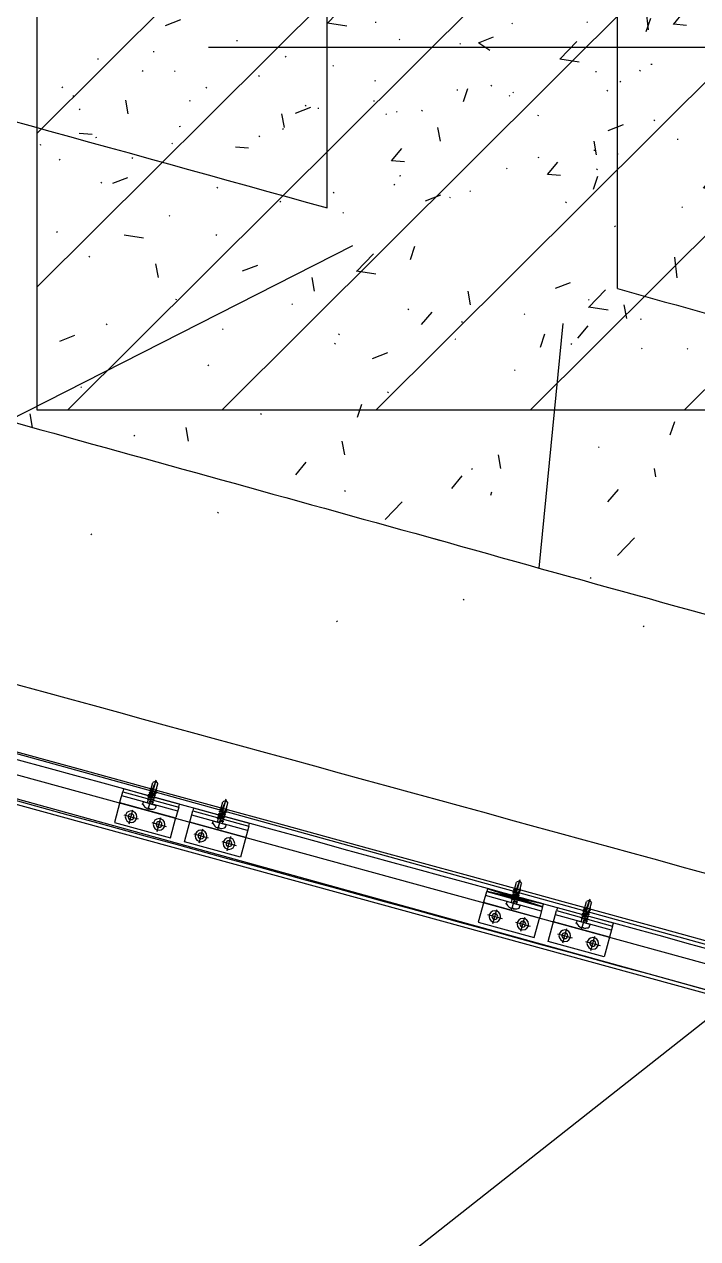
# Model space of a CAD drawing. Header units: inches. Extents: x 0 to 1813292486, y 0 to 3473589894.
# Drawn here: x 600454777 to 600455241, y 3473219697 to 3473220534 of the extents above; entities that cross this region are included whole.
import ezdxf
from ezdxf.xclip import XClip

# ---------------------------------------------------------------- set-up
doc = ezdxf.new("R2010")
doc.units = ezdxf.units.IN
doc.header["$LTSCALE"] = 1000
doc.header["$MEASUREMENT"] = 0
doc.header["$XCLIPFRAME"] = 2
for name, pattern in [('AX-MALL-GIRD-200$0$DOTE', [2.4200000000000004, 2, -0.2, 0.02, -0.2]), ('AX-MALL-WALL-P02-QT$0$CENTER', [2, 1.25, -0.25, 0.25, -0.25]), ('AX-MALL-WALL-P02-QT$0$DASH', [0.35, 0.25, -0.1]), ('AX-MALL-WALL-P02-QT$0$DASHED', [0.75, 0.5, -0.25]), ('AX-MALL-WALL-P02-QT$0$HIDDEN', [0.375, 0.25, -0.125]), ('AX-MALL-WALL-P02-QT$0$HIDDENX2', [0.75, 0.5, -0.25])]:
    doc.linetypes.add(name, pattern=pattern)
for name, color, linetype in [('A-Anno-Note', 241, 'Continuous'), ('AX-MALL-DIM-P02$0$A-Detl-Thin', 131, 'Continuous'), ('AX-MALL-GIRD-200$0$A-Grid', 222, 'AX-MALL-GIRD-200$0$DOTE'), ('AX-MALL-P02-200$0$A-Anno-Note', 241, 'Continuous'), ('AX-MALL-WALL-P02$0$A-Anno-Note', 241, 'Continuous'), ('AX-MALL-WALL-P02-QT$0$A-Anno-Dims', 3, 'Continuous'), ('AX-MALL-WALL-P02-QT$0$A-Anno-Note', 241, 'Continuous'), ('AX-MALL-WALL-P02-QT$0$A-Detl-Fine', 152, 'Continuous'), ('AX-MALL-WALL-P02-QT$0$A-Detl-Patt', 8, 'Continuous'), ('AX-MALL-WALL-P02-QT$0$A-Detl-Thin', 131, 'Continuous'), ('AX-MALL-WALL-P02-QT$0$A-Hdrl', 31, 'Continuous'), ('AX-MALL-WALL-P02-QT$0$A-Wall', 2, 'Continuous'), ('AX-MALL-WALL-P02-QT$0$A-Wall-Patt', 13, 'Continuous'), ('AX-MALL-WALL-P02-QT$0$A-Wind', 4, 'Continuous'), ('AX-MALL-WALL-P02-QT$0$AP', 3, 'Continuous'), ('AX-MALL-WALL-P02-QT$0$C18', 4, 'AX-MALL-WALL-P02-QT$0$CENTER'), ('AX-MALL-WALL-P02-QT$0$DASH', 8, 'AX-MALL-WALL-P02-QT$0$DASHED'), ('AX-MALL-WALL-P02-QT$0$L18', 6, 'Continuous'), ('AX-MALL-WALL-P02-QT$0$PJ', 96, 'Continuous'), ('AX-MALL-WALL-P02-QT$0$STSF', 2, 'Continuous'), ('AX-MALL-WALL-P02-QT$0$tc', 4, 'Continuous'), ('AX-MALL-WALL-P02-QT$0$WZ', 2, 'Continuous'), ('AX-MALL-WALL-P02-QT$0$XX', 6, 'AX-MALL-WALL-P02-QT$0$HIDDEN'), ('AX-MALL-WALL-P02-QT$0$zx', 1, 'AX-MALL-WALL-P02-QT$0$CENTER'), ('AX-MALL-WALL-P02-QT$0$尺寸标注', 8, 'Continuous'), ('AX-MALL-ZTKD-P02$0$A-Anno-Note', 241, 'Continuous'), ('SX-MALL-WALL-L-1F~2F$0$S-COLU', 30, 'Continuous'), ('SX-MALL-WALL-L-1F~2F$0$S-PATT-WALL', 83, 'Continuous')]:
    doc.layers.add(name, color=color, linetype=linetype)
pattern_1 = [(45, (0, 269.267025), (-265.1651490109725, 265.1651490109725), [])]

# ---------------------------------------------------------------- blocks, each defined once
blk = doc.blocks.new('AX-MALL-GIRD-200')
at = {"layer": 'AX-MALL-GIRD-200$0$A-Grid'}
blk.add_line((600221348.6739725, 3473141169.504273), (600579244.6780716, 3473007842.740992), dxfattribs=at)
blk = doc.blocks.new('AX-MALL-WALL-P02-QT$0$tj')
at = {"layer": 'AX-MALL-WALL-P02-QT$0$A-Detl-Patt'}
h = blk.add_hatch(dxfattribs=at)
h.set_pattern_fill('STEEL', color=256, scale=100.0000000000001, angle=50.43183869082386)
h.set_pattern_definition([(75.00000000004839, (-14278.19445574284, 156289.8254051208), (-153.3407249234246, 41.08752340989569), []), (75.00000000004839, (-14317.88195610046, 156358.5661673546), (-153.3407249234246, 41.08752340989569), [])])
edge = h.paths.add_edge_path()
edge.add_line((88101.273016572, 47666.64152574539), (87883.93542659283, 47459.84604215622))
edge.add_line((87883.93542659283, 47459.84604215622), (91571.54751467705, 43584.64122533798))
edge.add_arc((262949.389629302, 558937.705083496), 543101.4133620498, 251.6057364187558, 260.0288666978238)
edge.add_arc((172180.8466627672, -2862.146247219684), 27099.9982179492, 64.7128659603706, 96.9316049602786, ccw=False)
edge.add_arc((262948.9730309481, 558936.3205539446), 543099.9677998082, 261.6155114784545, 271.7251478115656)
edge.add_line((279298.9759148359, 16082.51663446426), (279298.9759315252, 16382.65274763107))
edge.add_arc((262948.9742454757, 558936.3204835369), 542799.9676941936, 261.62020364125146, 271.7261014454634, ccw=False)
edge.add_arc((172180.8456921196, -2862.14609140989), 27400.00151046549, 64.80631838577902, 96.83815911678944)
edge.add_arc((262949.394896181, 558937.7037490648), 542801.4137571028, 251.6136389015772, 260.02417327084333, ccw=False)
edge.add_line((91737.26096642017, 43845.69257831573), (88101.273016572, 47666.64152574539))
at = {"layer": 'AX-MALL-WALL-P02-QT$0$A-Detl-Fine'}
blk.add_arc((262949.3896243572, 558937.7050833702), 543901.4133599502, 251.5035459811555, 255.290453772469, dxfattribs=at)
at = {"layer": 'AX-MALL-WALL-P02-QT$0$A-Detl-Patt'}
blk.add_lwpolyline([(88103.03003954887, 47737.33037519455), (87813.24658572674, 47461.60306501389), (91543.92713344097, 43541.13421487808, 0.03677856867194786), (168908.9495433569, 23989.2463850975, -0.1416543586965341), (183742.0972260237, 21592.70785188675, 0.04416604653312874), (279348.9759123325, 16034.00206041336), (279348.9759345055, 16434.18465709686, -0.04414427716130016), (183859.0483468771, 21979.79425859451, 0.1405450684183163), (168919.8474783897, 24393.46752309799, -0.03670519880877311), (91764.87840116024, 43889.20268630981), (88103.03007543087, 47737.33033752441)], format="xyb", dxfattribs=at)
blk.add_lwpolyline([(88101.273016572, 47666.64152574539), (87883.93542659283, 47459.84604215622), (91571.54751467705, 43584.64122533798, 0.0367693963449814), (168910.2986617088, 24039.77597379684, -0.1415142461245126), (183756.7420067787, 21641.08926153183, 0.04414024362697595), (279298.9759148359, 16082.51663446426), (279298.9759315252, 16382.65274763107, -0.04412389944666065), (183844.4648458958, 21931.40288829803, 0.1406825130026793), (168918.4574091434, 24342.94360637665, -0.03671436212623864), (91737.26096642017, 43845.69257831573)], format="xyb", close=True, dxfattribs=at)
at = {"layer": 'AX-MALL-WALL-P02-QT$0$A-Detl-Patt', "linetype": 'AX-MALL-WALL-P02-QT$0$DASH'}
blk.add_arc((262949.3896243572, 558937.7050833702), 543701.4133599502, 251.503420721229, 255.290453772469, dxfattribs=at)
at = {"layer": 'AX-MALL-WALL-P02-QT$0$A-Detl-Thin'}
blk.add_arc((262949.3896243572, 558937.7050833702), 543301.4133599502, 251.5031615339801, 255.290453772469, dxfattribs=at)
at = {"layer": 'AX-MALL-WALL-P02-QT$0$A-Hdrl', "ltscale": 6}
for radius, start in [(543501.4133599502, 251.5032867938467), (543601.4133599502, 251.5033537575453)]:
    blk.add_arc((262949.3896243572, 558937.7050833702), radius, start, 255.290453772469, dxfattribs=at)
blk = doc.blocks.new('SX-MALL-WALL-L-1F~2F')
at = {"layer": 'SX-MALL-WALL-L-1F~2F$0$S-PATT-WALL'}
h = blk.add_hatch(dxfattribs=at)
h.set_pattern_fill('钢筋混凝土', color=256, scale=15, pattern_type=2)
h.set_pattern_definition([(24.56816131876918, (600331782.8096931, 3473134177.883287), (-31.18316060756021, 68.21004687377882), []), (29.56816131876925, (600331782.8096931, 3473134177.883287), (97.53445422577846, -46.37920049590846), [11.25, -123.75]), (334.5681613187692, (600331782.8096931, 3473134177.883287), (19.88439775835759, 112.9961142864107), [9, -99]), (80.01956131876923, (600331790.9375643, 3473134174.018355), (117.4189029535321, 66.61682170576017), [9.5610285, -105.1713168]), (25.75236131876919, (600331793.2824781, 3473134205.995932), (141.3476152674957, -79.15081590010527), [16.87499999999951, -185.624999999996]), (76.20376131876925, (600331805.0614418, 3473134199.400023), (182.3878362713222, 87.98253900728311), [14.3415432, -157.75695]), (330.7523613187692, (600331793.2824781, 3473134205.995932), (182.387767611897, 87.98268144025062), [13.49999999999975, -148.499999999996]), (0.5681613187692669, (600331804.7206041, 3473134193.731378), (62.82047321120105, -87.84980446922418), [11.25, -123.75]), (305.5681613187692, (600331804.7206041, 3473134193.731378), (72.17288940056439, 89.18848105901375), [9, -99]), (51.01956131876926, (600331809.9556388, 3473134186.410558), (134.9933625470349, 1.33857134020591), [9.5610285, -105.1713168]), (17.06816131876921, (600331782.8096931, 3473134177.883287), (19.14085714793764, 46.15589493924091), [0.75, -97.8, 0.75, -100.5, 0.75, -99.375]), (347.0681613187692, (600331782.8096931, 3473134177.883287), (57.63084699394109, 41.66442757030211), [0.75, -57.3, 0.75, -95.55, 0.75, -37.875]), (307.0681613187692, (600331751.4640946, 3473134189.560442), (73.85474001336534, -31.12342331039777), [0.75, -37.5, 0.75, -117, 0.75, -155.25]), (297.0681613187692, (600331737.4077724, 3473134194.796835), (87.2164167648191, -16.46683781742514), [0.75, -48.75, 0.75, -77.69999999999999, 0.75, -110.25])])
h.paths.add_polyline_path([(600269429.4414728, 3473122991.270838), (600269673.8064548, 3473123647.232541), (600269017.844752, 3473123891.597523), (600268773.4797698, 3473123235.63582)])
at = {"layer": 'SX-MALL-WALL-L-1F~2F$0$S-COLU'}
blk.add_lwpolyline([(600269429.4414728, 3473122991.270838), (600269673.8064548, 3473123647.232541), (600269017.844752, 3473123891.597523), (600268773.4797698, 3473123235.63582)], close=True, dxfattribs=at)
blk = doc.blocks.new('SX-MALL-WALL-L-2F~3F')
ref = blk.add_blockref('SX-MALL-WALL-L-1F~2F', (0, 0))
XClip(ref).set_block_clipping_path([(600349769.7341375, 3473074679.418533), (600357001.7302529, 3473071985.287766), (600356499.8725733, 3473070638.124951), (600359302.5086629, 3473069594.060767), (600362345.1765132, 3473077761.653201), (600381551.4312518, 3473070606.759726), (600391553.7259278, 3473066880.611454), (600387749.827644, 3473056669.608357), (600391632.1759799, 3473055223.319679), (600395635.5522461, 3473065969.791956), (600406982.2408491, 3473061742.817497), (600403058.8006672, 3473051210.921831), (600412723.2437257, 3473047610.6332), (600445093.3740637, 3473134503.466942), (600393055.2444371, 3473153889.197227), (600387463.4997383, 3473138878.984498), (600380158.3525343, 3473141600.366193), (600382830.751978, 3473148774.027779), (600388210.8522022, 3473146769.782572), (600390696.2253517, 3473153441.399696), (600277474.697425, 3473195619.741203), (600273446.9822528, 3473184807.934726), (600257129.111771, 3473190886.82031), (600241575.9633431, 3473149136.690594), (600258197.8999482, 3473142944.531458), (600255239.7303221, 3473135003.762026), (600263182.3271956, 3473132044.911624), (600260741.6763649, 3473125493.34496), (600269350.4970673, 3473122286.306632), (600271511.1407766, 3473128086.235537), (600286270.1853781, 3473122588.058336), (600284109.5416689, 3473116788.129431), (600282580.7823727, 3473112684.400902), (600291840.7574171, 3473109234.788475), (600290827.7957876, 3473106515.642598), (600293360.405141, 3473105572.171298), (600294731.2544166, 3473109252.0137), (600323175.4764534, 3473098655.706329), (600321336.3302773, 3473093718.790065), (600344750.773286, 3473084996.222976), (600341987.4689643, 3473077578.540671), (600344583.6790427, 3473076611.376234), (600346015.5062013, 3473080454.904757), (600351201.5612961, 3473078522.947055)])
blk = doc.blocks.new('SX-MALL-WALL-2F~3F')
blk.add_blockref('SX-MALL-WALL-L-2F~3F', (0, 0))
blk = doc.blocks.new('AX-MALL-WALL-P02-QT$0$jjzx2')
at = {"layer": 'AX-MALL-WALL-P02-QT$0$A-Detl-Fine'}
for points in [[(133793.4650896788, -117955.7888154984), (133726.7927650213, -118196.7344546318), (132569.9450021982, -117876.6218767166), (132636.8849090338, -117635.7506012917)], [(133764.5516133308, -117947.7881364822), (133705.8799673319, -118159.8202981949), (132606.891295433, -117855.7179722786), (132665.7894800901, -117643.7833948135)]]:
    blk.add_lwpolyline(points, dxfattribs=at)
blk = doc.blocks.new('*U198')
at = {"layer": 'AX-MALL-WALL-P02-QT$0$C18', "color": 1, "ltscale": 2}
blk.add_line((0, 5.142561988594025), (0, -17.03404386090006), dxfattribs=at)
at = {"layer": 'AX-MALL-WALL-P02-QT$0$L18', "color": 4}
for p, q in [((-1.790000000000873, -1.147816335795142), (-1.790000000000873, 0)), ((1.790000000000873, -2.247816335793686), (1.790000000000873, 0)), ((-2.399999999999636, -1.5), (-1.790000000000873, -1.147816335795142)), ((-2.399999999999636, -1.5), (0.2342809638412291, -1.225595732932561)), ((-2.399999999999636, -1.5), (-1.790000000000873, -1.852183664204858)), ((-2.399999999999636, -3.100000000000364), (2.399999999999636, -2.600000000000364)), ((-2.399999999999636, -3.100000000000364), (-1.790000000000873, -2.747816335793686)), ((-2.399999999999636, -3.100000000000364), (-1.790000000000873, -3.452183664205222)), ((-2.399999999999636, -4.700000000000728), (2.399999999999636, -4.200000000000728)), ((-2.399999999999636, -4.700000000000728), (-1.790000000000873, -4.34781633579405)), ((-2.399999999999636, -4.700000000000728), (-1.790000000000873, -5.052183664205586)), ((-2.399999999999636, -6.299999999999272), (2.399999999999636, -5.799999999999272)), ((-2.399999999999636, -6.299999999999272), (-1.790000000000873, -5.947816335794414)), ((-2.399999999999636, -6.299999999999272), (-1.790000000000873, -6.65218366420595)), ((-2.399999999999636, -7.899999999999636), (-1.790000000000873, -7.547816335794778)), ((-2.399999999999636, -7.899999999999636), (-1.273355612604064, -7.78264120964559)), ((-2.399999999999636, -7.899999999999636), (-1.790000000000873, -8.252183664206314)), ((-1.790000000000873, -1.147816335795142), (0.2342809638412291, -0.8650955307894037)), ((-1.790000000000873, -1.852183664204858), (0.2342809638412291, -1.56946285919912)), ((-1.790000000000873, -2.747816335793686), (-1.790000000000873, -1.852183664204858)), ((-1.790000000000873, -2.747816335793686), (1.790000000000873, -2.247816335793686)), ((-1.790000000000873, -3.452183664205222), (1.790000000000873, -2.952183664205222)), ((-1.790000000000873, -4.34781633579405), (-1.790000000000873, -3.452183664205222)), ((-1.790000000000873, -4.34781633579405), (1.790000000000873, -3.84781633579405)), ((-1.790000000000873, -5.052183664205586), (1.790000000000873, -4.552183664205586)), ((-1.790000000000873, -5.947816335794414), (-1.790000000000873, -5.052183664205586)), ((-1.790000000000873, -5.947816335794414), (1.790000000000873, -5.447816335794414)), ((-1.790000000000873, -6.65218366420595), (1.790000000000873, -6.15218366420595)), ((-1.790000000000873, -7.547816335794778), (-1.790000000000873, -6.65218366420595)), ((-1.790000000000873, -7.547816335794778), (-0.9175382126813929, -7.425964130861757)), ((-1.790000000000873, -8.252183664206314), (-1.334698446698894, -8.188594061788535)), ((-1.790000000000873, -9.147816335795142), (-1.790000000000873, -8.252183664206314)), ((0.2342809638412291, -0.8650955307894037), (0.2342809638412291, -1.56946285919912)), ((0.4333070988686814, -7.237298584555901), (1.790000000000873, -7.047816335794778)), ((0.7141825614198751, -7.575605983185596), (2.399999999999636, -7.399999999999636)), ((0.7141825614198751, -7.90243749641013), (1.790000000000873, -7.752183664206314)), ((2.399999999999636, -2.600000000000364), (1.790000000000873, -2.247816335793686)), ((2.399999999999636, -2.600000000000364), (1.790000000000873, -2.952183664205222)), ((1.790000000000873, -3.84781633579405), (1.790000000000873, -2.952183664205222)), ((2.399999999999636, -4.200000000000728), (1.790000000000873, -3.84781633579405)), ((2.399999999999636, -4.200000000000728), (1.790000000000873, -4.552183664205586)), ((1.790000000000873, -5.447816335794414), (1.790000000000873, -4.552183664205586)), ((2.399999999999636, -5.799999999999272), (1.790000000000873, -5.447816335794414)), ((2.399999999999636, -5.799999999999272), (1.790000000000873, -6.15218366420595)), ((1.790000000000873, -7.047816335794778), (1.790000000000873, -6.15218366420595)), ((2.399999999999636, -7.399999999999636), (1.790000000000873, -7.047816335794778)), ((2.399999999999636, -7.399999999999636), (1.790000000000873, -7.752183664206314)), ((1.790000000000873, -8.647816335795142), (1.790000000000873, -7.752183664206314)), ((-2.399999999999636, -9.5), (-1.790000000000873, -9.147816335795142)), ((-2.399999999999636, -9.5), (-1.518995326587174, -9.408228679852982)), ((-2.399999999999636, -9.5), (-1.790000000000873, -9.852183664204858)), ((-1.790000000000873, -9.147816335795142), (-1.472953762578982, -9.103536135036848)), ((-1.790000000000873, -9.852183664204858), (-1.581684194792615, -9.823089278002954)), ((-1.790000000000873, -11.20167565273914), (-1.790000000000873, -9.852183664204858)), ((-1.790000000000873, -11.20167565273914), (-1.790000000000873, -14.60000000000036)), ((0, -16), (-1.790000000000873, -14.60000000000036)), ((0, -16), (1.790000000000873, -14.60000000000036)), ((0.7141825614198751, -8.798070167998958), (1.790000000000873, -8.647816335795142)), ((0.7141825614198751, -9.17560598318596), (2.399999999999636, -9)), ((0.7141825614198751, -9.502437496410494), (1.790000000000873, -9.352183664204858)), ((2.399999999999636, -9), (1.790000000000873, -8.647816335795142)), ((2.399999999999636, -9), (1.790000000000873, -9.352183664204858)), ((1.790000000000873, -9.352183664204858), (1.790000000000873, -14.60000000000036))]:
    blk.add_line(p, q, dxfattribs=at)
blk.add_lwpolyline([(4.549999999999272, 0, 0.414213562373095), (4.75, 0.2000000000007276), (4.75, 1.39147638815848, 0.2654033233867933), (4.06568705400241, 2.589861303315047, 0.108659312189883), (0.7999999999992724, 3.659899496853541), (0.7999999999992724, 3.315608971053734), (-0.7999999999992724, 3.315608971053734), (-0.7999999999992724, 3.659899496853541, 0.1086593121898847), (-4.06568705400241, 2.589861303315047, 0.2654033233867933), (-4.75, 1.39147638815848), (-4.75, 0.2000000000007276, 0.414213562373095), (-4.549999999999272, 0)], format="xyb", close=True, dxfattribs=at)
blk.add_lwpolyline([(0, -16), (0.7141825614198751, -10.25704931750261), (0.7141825614198751, -7.536688384094305, 0.4176573264866609), (0.4106596181591158, -7.236709070022698, 0.08336651052848376), (-1.234698998669046, -7.526820576113096), (-1.790000000000873, -11.20167565273914)], format="xyb", dxfattribs=at)
blk = doc.blocks.new('AX-MALL-WALL-P02-QT$0$盘头自钻自攻钉ST4-8')
at = {"layer": 'AX-MALL-WALL-P02-QT$0$尺寸标注'}
blk.add_blockref('*U198', (0, 0), dxfattribs=at)
blk = doc.blocks.new('AX-MALL-WALL-P02-QT$0$A$C61293B14')
at = {"layer": 'AX-MALL-WALL-P02-QT$0$tc'}
for radius in [4, 2]:
    blk.add_circle((0, 0), radius, dxfattribs=at)
at = {"layer": 'AX-MALL-WALL-P02-QT$0$zx'}
for p, q in [((-5.199824257346336, 0), (5.199824257317232, 0)), ((0, 5.036975615854317), (0, -5.036975615847041))]:
    blk.add_line(p, q, dxfattribs=at)
blk = doc.blocks.new('AX-MALL-WALL-P02-QT$0$A$C41DD6A87')
at = {"layer": 'AX-MALL-WALL-P02-QT$0$tc'}
h = blk.add_hatch(dxfattribs=at)
h.set_pattern_fill('ANSI31', color=256, scale=0.5, angle=-90.00000000000001, style=0)
h.set_pattern_definition([(225.0000000000001, (28362.68611018802, -179426.704915055), (-1.122532015133644, 1.122532015133644), [])])
h.paths.add_polyline_path([(40, 20), (0, 20), (0, 22), (40, 22)])
at = {"layer": 'AX-MALL-WALL-P02-QT$0$PJ'}
for points in [[(40, 20), (0, 20), (0, 22), (40, 22)], [(40, 20), (0, 20), (0, -2.00031700823456), (40, -2.00031700823456)]]:
    blk.add_lwpolyline(points, close=True, dxfattribs=at)
at = {"layer": 'AX-MALL-WALL-P02-QT$0$XX'}
for p, q in [((0, 17), (40, 17)), ((0, 11.99968299176544), (40, 11.99968299176544))]:
    blk.add_line(p, q, dxfattribs=at)
at = {"layer": 'AX-MALL-WALL-P02-QT$0$tc', "rotation": 180}
for p in [(10.00773325189948, 4.856510433368385), (30.00773325189948, 4.856510433368385)]:
    blk.add_blockref('AX-MALL-WALL-P02-QT$0$A$C61293B14', p, dxfattribs=at)
at = {"layer": 'AX-MALL-WALL-P02-QT$0$WZ', "extrusion": (1.112429078900672e-34, 1.017801628166565e-23, -1), "zscale": -1, "rotation": 180}
blk.add_blockref('AX-MALL-WALL-P02-QT$0$盘头自钻自攻钉ST4-8', (-20, 17), dxfattribs=at)
blk = doc.blocks.new('AX-MALL-WALL-P02-QT$0$A$C715D18B8')
at = {"layer": 'AX-MALL-WALL-P02-QT$0$tc'}
h = blk.add_hatch(dxfattribs=at)
h.set_pattern_fill('ANSI31', color=256, scale=0.5, angle=-180, style=0)
h.set_pattern_definition([(225, (28362.68611018802, -179426.704915055), (-1.122532015133644, 1.122532015133644), [])])
h.paths.add_polyline_path([(40, 20), (0, 20), (0, 22), (40, 22)])
at = {"layer": 'AX-MALL-WALL-P02-QT$0$PJ'}
blk.add_line((0, 17), (40, 17), dxfattribs=at)
blk.add_lwpolyline([(40, 20), (0, 20), (0, 22), (40, 22)], close=True, dxfattribs=at)
blk.add_lwpolyline([(40, 12.49968299269676), (40, 20), (0, 20), (0, 12.49968299269676)], dxfattribs=at)
at = {"layer": 'AX-MALL-WALL-P02-QT$0$XX'}
blk.add_line((0, 11.99968299269676), (40, 11.99968299269676), dxfattribs=at)
blk.add_lwpolyline([(40, 12.49968299269676), (40, -2.000317007303238), (0, -2.000317007303238), (0, 12.49968299269676)], dxfattribs=at)
at = {"layer": 'AX-MALL-WALL-P02-QT$0$tc', "rotation": 180}
for p in [(10.00773325189948, 4.856510434299707), (30.00773325189948, 4.856510434299707)]:
    blk.add_blockref('AX-MALL-WALL-P02-QT$0$A$C61293B14', p, dxfattribs=at)
at = {"layer": 'AX-MALL-WALL-P02-QT$0$WZ', "extrusion": (1.112470375349305e-34, 1.017801628166565e-23, -1), "zscale": -1, "rotation": 180}
blk.add_blockref('AX-MALL-WALL-P02-QT$0$盘头自钻自攻钉ST4-8', (-20, 17), dxfattribs=at)
blk = doc.blocks.new('AX-MALL-WALL-P02-QT$0$A$C4D6066B9')
at = {"rotation": 180}
for name, p in [('AX-MALL-WALL-P02-QT$0$A$C715D18B8', (0, 22)), ('AX-MALL-WALL-P02-QT$0$A$C41DD6A87', (50, 22))]:
    blk.add_blockref(name, p, dxfattribs=at)
blk = doc.blocks.new('AX-MALL-WALL-P02-QT$0$1300C')
at = {"layer": 'AX-MALL-WALL-P02-QT$0$AP'}
blk.add_line((-33.0838707126677, -219.5850549619645), (1157.302145468071, -567.5604730285704), dxfattribs=at)
blk.add_lwpolyline([(1118.464279595762, -629.2074221316725), (1132.498736849055, -581.1485091242939), (-19.47386286780238, -244.2615250442177), (-33.55731932446361, -292.3227452579886)], dxfattribs=at)
blk.add_arc((-2315977.889819736, -7923840.433690093), 8255124.442743698, 73.69873543098333, 73.70710042087663, dxfattribs=at)
at = {"layer": 'AX-MALL-WALL-P02-QT$0$DASH', "color": 8, "linetype": 'AX-MALL-WALL-P02-QT$0$HIDDENX2', "ltscale": 20}
blk.add_lwpolyline([(1104.008876688778, -536.3292375262827, 2.515421783863442e-05), (28.78165457211435, -222.0132663641125, 8.805785796117746e-05)], format="xyb", dxfattribs=at)
at = {"layer": 'AX-MALL-WALL-P02-QT$0$STSF'}
for points in [[(41.43505173176527, -178.8288762066513, -2.515410358646587e-05), (1116.670332636684, -493.1472094729543)], [(1102.602048244327, -541.1272406466305, 2.515423053481601e-05), (27.37572155147791, -226.8115319479257, 8.805808583073339e-05)]]:
    blk.add_lwpolyline(points, format="xyb", dxfattribs=at)
at = {"layer": 'AX-MALL-WALL-P02-QT$0$tc', "xscale": -1, "rotation": 163.6785518761817}
for p in [(435.208555733785, -346.0424284245819), (684.7568682618439, -419.0195481441915)]:
    blk.add_blockref('AX-MALL-WALL-P02-QT$0$A$C4D6066B9', p, dxfattribs=at)
blk = doc.blocks.new('AX-MALL-WALL-P02-QT$0$mqst2')
at = {"color": 6, "rotation": 0.968416532967317}
blk.add_blockref('AX-MALL-WALL-P02-QT$0$1300C', (240853.1986405849, -26939.15185308456), dxfattribs=at)
blk = doc.blocks.new('AX-MALL-WALL-P02-QT')
at = {"layer": 'AX-MALL-WALL-P02-QT$0$A-Wall-Patt'}
h = blk.add_hatch(dxfattribs=at)
h.set_pattern_fill('普通砖', color=256, scale=200, style=0)
h.set_pattern_definition([(45, (0, 359.0227), (-353.55353201463, 353.55353201463), [])])
h.paths.add_polyline_path([(600269047.1155329, 3473123145.480507), (600269177.4910336, 3473123174.317365), (600269898.8491883, 3473125110.696789), (600269871.2859284, 3473125227.678459), (600269746.3408422, 3473125274.22417), (600269009.4914004, 3473123296.260674)])
h = blk.add_hatch(dxfattribs=at)
h.set_pattern_fill('普通砖', color=256, scale=150, style=0)
h.set_pattern_definition(pattern_1)
h.paths.add_polyline_path([(600268524.8576682, 3473123400.555426, 0.0002732297659505052), (600269002.7359098, 3473123054.227911), (600269047.1155329, 3473123145.480506), (600269009.4914005, 3473123296.260674, -0.0002100352841173649), (600268642.3098471, 3473123562.434967)])
h = blk.add_hatch(dxfattribs=at)
h.set_pattern_fill('普通砖', color=256, scale=150, style=0)
h.set_pattern_definition(pattern_1)
h.paths.add_polyline_path([(600269047.1155329, 3473123145.480507), (600268998.743788, 3473123057.116076, 0.004741297695318668), (600269499.8750283, 3473122698.181217), (600269614.78694, 3473122861.873772, -0.004159469748032482), (600269177.4910336, 3473123174.317365)])
at = {"layer": 'AX-MALL-WALL-P02-QT$0$A-Anno-Dims'}
blk.add_line((600261523.3908857, 3473120260.912347), (600281166.7770756, 3473126568.881006), dxfattribs=at)
at = {"layer": 'AX-MALL-WALL-P02-QT$0$A-Detl-Thin', "linetype": 'AX-MALL-WALL-P02-QT$0$DASH', "ltscale": 3}
for points in [[(600269203.7310253, 3473124390.581745, 0.003028981775852779), (600274510.3759053, 3473120588.71051)], [(600269131.266301, 3473124196.060897, 0.0030277750446323), (600274438.1490179, 3473120394.828141)]]:
    blk.add_lwpolyline(points, format="xyb", dxfattribs=at)
at = {"layer": 'AX-MALL-WALL-P02-QT$0$A-Wall'}
for p, q in [((600269009.4914004, 3473123296.260674), (600269746.3408422, 3473125274.22417)), ((600269177.4910336, 3473123174.317365), (600269898.8491883, 3473125110.696789))]:
    blk.add_line(p, q, dxfattribs=at)
for centre, radius, start, end in [((600585646.8129023, 3473560476.792859), 539801.8257558878, 234.0371270558796, 234.0852635964868), ((600585646.8128703, 3473560476.792663), 540001.8255784637, 234.0371270464067, 234.0997466945536), ((600288174.8659538, 3473149300.793067), 32303.14205265056, 233.9779316581092, 234.9312064068355), ((600288174.8659499, 3473149300.793068), 32503.14205110854, 233.8445891661829, 234.9312064133065)]:
    blk.add_arc(centre, radius, start, end, dxfattribs=at)
at = {"layer": 'AX-MALL-WALL-P02-QT$0$A-Anno-Note'}
for name, p, rotation in [('AX-MALL-WALL-P02-QT$0$mqst2', (600052179.2710491, 3473232742.396311), 339.5681613092181), ('AX-MALL-WALL-P02-QT$0$jjzx2', (600185298.4270658, 3473279938.045597), 339.5681613092246)]:
    blk.add_blockref(name, p, dxfattribs=dict(at, rotation=rotation))
at = {"layer": 'AX-MALL-WALL-P02-QT$0$A-Detl-Thin'}
blk.add_blockref('SX-MALL-WALL-2F~3F', (0, 0), dxfattribs=at)
at = {"layer": 'AX-MALL-WALL-P02-QT$0$A-Detl-Thin', "rotation": 339.5681613091762}
blk.add_blockref('AX-MALL-WALL-P02-QT$0$tj', (600144118.6961328, 3473128496.287411), dxfattribs=at)
at = {"layer": 'AX-MALL-WALL-P02-QT$0$A-Wind'}
blk.add_blockref('AX-MALL-GIRD-200', (0, 0), dxfattribs=at)
blk = doc.blocks.new('AX-MALL-WALL-P02')
at = {"layer": 'AX-MALL-WALL-P02$0$A-Anno-Note'}
blk.add_blockref('AX-MALL-WALL-P02-QT', (0, 0), dxfattribs=at)
blk = doc.blocks.new('AX-MALL-ZTKD-P02')
at = {"layer": 'AX-MALL-ZTKD-P02$0$A-Anno-Note'}
blk.add_blockref('AX-MALL-GIRD-200', (0, 0), dxfattribs=at)
blk = doc.blocks.new('AX-MALL-DIM-P02')
at = {"layer": 'AX-MALL-DIM-P02$0$A-Detl-Thin'}
blk.add_blockref('AX-MALL-ZTKD-P02', (-2.384185791015625e-06, 9.5367431640625e-07), dxfattribs=at)
blk = doc.blocks.new('AX-MALL-P02-200')
at = {"layer": 'AX-MALL-P02-200$0$A-Anno-Note'}
blk.add_blockref('AX-MALL-WALL-P02', (0, 0), dxfattribs=at)
blk.add_blockref('AX-MALL-DIM-P02', (0, 0), dxfattribs=at)

msp = doc.modelspace()

# ---------------------------------------------------------------- block references
at = {"layer": 'A-Anno-Note', "rotation": 20.43183869077545}
msp.add_blockref('AX-MALL-P02-200', (1250392458.527329, 9048125.682563305), dxfattribs=at)

doc.saveas('drawing.dxf')
